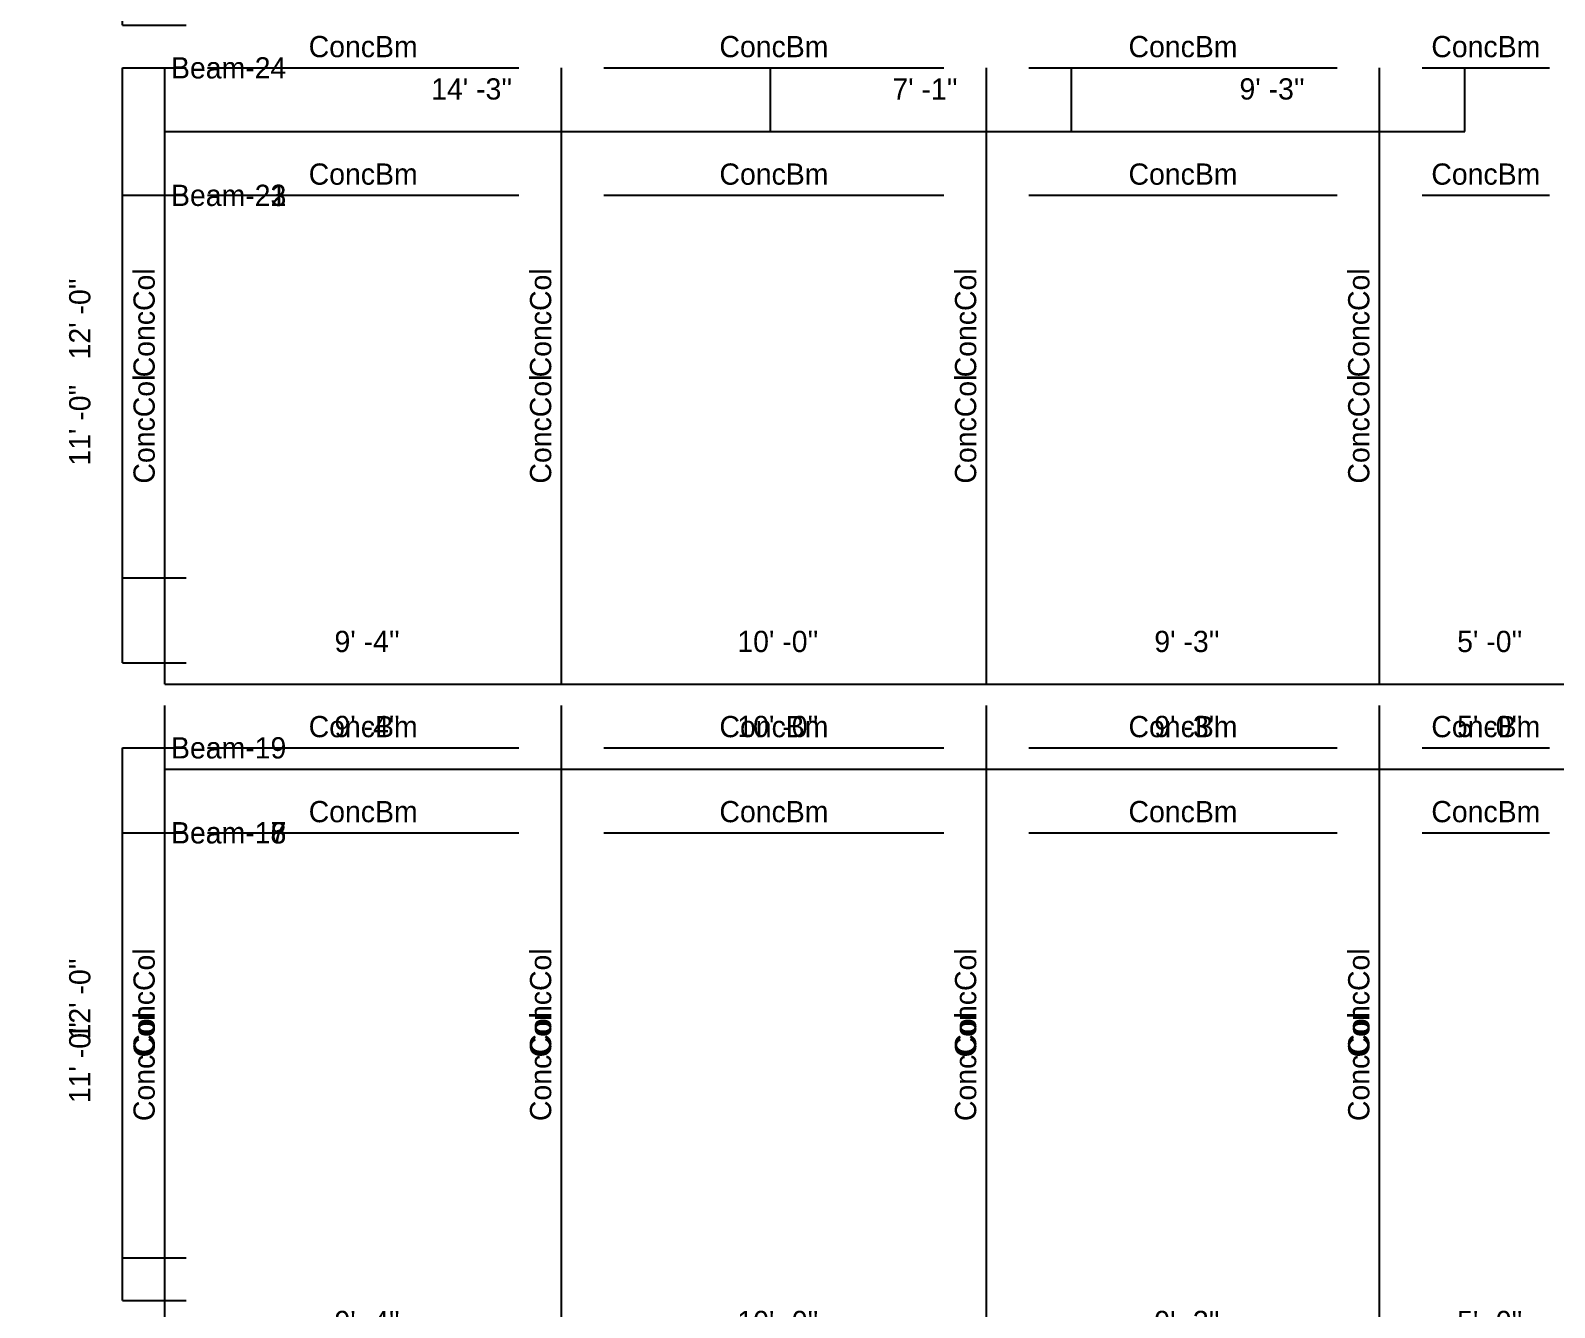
# Model space of a CAD drawing. Extents: x -38 to 2998, y -195 to 11529.
# Drawn here: x -38 to 392.4, y 226 to 586.5 of the extents above; entities that cross this region are included whole.
import ezdxf
from ezdxf.enums import TextEntityAlignment as Align

# ---------------------------------------------------------------- set-up
doc = ezdxf.new("R2010")
doc.units = 0
doc.header["$MEASUREMENT"] = 0
doc.layers.get('0').update_dxf_attribs({"linetype": 'CONTINUOUS'})
for name, color, linetype in [('CENTERLINES', 7, 'CONTINUOUS'), ('DIMENSIONS', 4, 'CONTINUOUS'), ('TEXT', 5, 'CONTINUOUS')]:
    doc.layers.add(name, color=color, linetype=linetype)
doc.dimstyles.get("Standard").update_dxf_attribs({"dimtxt": 0.18, "dimasz": 0.18, "dimexe": 0.18, "dimexo": 0.0625, "dimgap": 0.09, "dimtad": 0, "dimtih": 1, "dimtoh": 1, "dimdec": 4, "dimzin": 0, "dimtxsty": 'STANDARD', "dimcen": 0.09, "dimazin": 3, "dimtfac": 1, "dimtdec": 4, "dimtofl": 0, "dimtmove": 0, "dimatfit": 3, "dimtolj": 1, "dimtzin": 0})

# ---------------------------------------------------------------- blocks, each defined once
blk = doc.blocks.new('*D3380')
at = {"color": 1, "linetype": 'BYBLOCK'}
for points in [[(4.77, 214.77), (3.71, 213.71), (-3.71, 206.29), (-4.77, 205.23)], [(116.73, 214.77), (115.67, 213.71), (108.25, 206.29), (107.19, 205.23)]]:
    blk.add_solid(points, dxfattribs=at)
at = {"layer": 'DIMENSIONS', "color": 9, "linetype": 'BYBLOCK'}
for p, q in [((0, 210), (0, 228)), ((111.96, 210), (111.96, 228))]:
    blk.add_line(p, q, dxfattribs=at)
at = {"layer": 'DIMENSIONS', "color": 0, "linetype": 'BYBLOCK'}
blk.add_line((0, 210), (111.96, 210), dxfattribs=at)
at = {"layer": 'DIMENSIONS', "color": 0, "linetype": 'BYBLOCK', "insert": (55.98, 222), "char_height": 6, "attachment_point": 5}
blk.add_mtext("\\A1; 9' -4''", dxfattribs=at)
blk = doc.blocks.new('*D3381')
at = {"color": 1, "linetype": 'BYBLOCK'}
for points in [[(116.73, 214.77), (115.67, 213.71), (108.25, 206.29), (107.19, 205.23)], [(236.73, 214.77), (235.67, 213.71), (228.25, 206.29), (227.19, 205.23)]]:
    blk.add_solid(points, dxfattribs=at)
at = {"layer": 'DIMENSIONS', "color": 9, "linetype": 'BYBLOCK'}
for p, q in [((111.96, 210), (111.96, 228)), ((231.96, 210), (231.96, 228))]:
    blk.add_line(p, q, dxfattribs=at)
at = {"layer": 'DIMENSIONS', "color": 0, "linetype": 'BYBLOCK'}
blk.add_line((111.96, 210), (231.96, 210), dxfattribs=at)
at = {"layer": 'DIMENSIONS', "color": 0, "linetype": 'BYBLOCK', "insert": (171.96, 222), "char_height": 6, "attachment_point": 5}
blk.add_mtext("\\A1; 10' -0''", dxfattribs=at)
blk = doc.blocks.new('*D3382')
at = {"color": 1, "linetype": 'BYBLOCK'}
for points in [[(236.73, 214.77), (235.67, 213.71), (228.25, 206.29), (227.19, 205.23)], [(347.73, 214.77), (346.67, 213.71), (339.25, 206.29), (338.19, 205.23)]]:
    blk.add_solid(points, dxfattribs=at)
at = {"layer": 'DIMENSIONS', "color": 9, "linetype": 'BYBLOCK'}
for p, q in [((231.96, 210), (231.96, 228)), ((342.96, 210), (342.96, 228))]:
    blk.add_line(p, q, dxfattribs=at)
at = {"layer": 'DIMENSIONS', "color": 0, "linetype": 'BYBLOCK'}
blk.add_line((231.96, 210), (342.96, 210), dxfattribs=at)
at = {"layer": 'DIMENSIONS', "color": 0, "linetype": 'BYBLOCK', "insert": (287.46, 222), "char_height": 6, "attachment_point": 5}
blk.add_mtext("\\A1; 9' -3''", dxfattribs=at)
blk = doc.blocks.new('*D3383')
at = {"color": 1, "linetype": 'BYBLOCK'}
for points in [[(347.73, 214.77), (346.67, 213.71), (339.25, 206.29), (338.19, 205.23)], [(407.73, 214.77), (406.67, 213.71), (399.25, 206.29), (398.19, 205.23)]]:
    blk.add_solid(points, dxfattribs=at)
at = {"layer": 'DIMENSIONS', "color": 9, "linetype": 'BYBLOCK'}
for p, q in [((342.96, 210), (342.96, 228)), ((402.96, 210), (402.96, 228))]:
    blk.add_line(p, q, dxfattribs=at)
at = {"layer": 'DIMENSIONS', "color": 0, "linetype": 'BYBLOCK'}
blk.add_line((342.96, 210), (402.96, 210), dxfattribs=at)
at = {"layer": 'DIMENSIONS', "color": 0, "linetype": 'BYBLOCK', "insert": (372.96, 222), "char_height": 6, "attachment_point": 5}
blk.add_mtext("\\A1; 5' -0''", dxfattribs=at)
blk = doc.blocks.new('*D3400')
at = {"color": 1, "linetype": 'BYBLOCK'}
for points in [[(-8.29, 380.29), (-7.23, 379.23), (-16.77, 388.77), (-15.71, 387.71)], [(-8.29, 236.29), (-7.23, 235.23), (-16.77, 244.77), (-15.71, 243.71)]]:
    blk.add_solid(points, dxfattribs=at)
at = {"layer": 'DIMENSIONS', "color": 9, "linetype": 'BYBLOCK'}
for p, q in [((-12, 384), (6, 384)), ((-12, 240), (6, 240))]:
    blk.add_line(p, q, dxfattribs=at)
at = {"layer": 'DIMENSIONS', "color": 0, "linetype": 'BYBLOCK'}
blk.add_line((-12, 240), (-12, 384), dxfattribs=at)
at = {"layer": 'DIMENSIONS', "color": 0, "linetype": 'BYBLOCK', "insert": (-24, 312), "char_height": 6, "attachment_point": 5, "rotation": 90}
blk.add_mtext("\\A1; 12' -0''", dxfattribs=at)
blk = doc.blocks.new('*D3401')
at = {"color": 1, "linetype": 'BYBLOCK'}
for points in [[(4.77, 406.77), (3.71, 405.71), (-3.71, 398.29), (-4.77, 397.23)], [(116.73, 406.77), (115.67, 405.71), (108.25, 398.29), (107.19, 397.23)]]:
    blk.add_solid(points, dxfattribs=at)
at = {"layer": 'DIMENSIONS', "color": 9, "linetype": 'BYBLOCK'}
for p, q in [((0, 402), (0, 420)), ((111.96, 402), (111.96, 420))]:
    blk.add_line(p, q, dxfattribs=at)
at = {"layer": 'DIMENSIONS', "color": 0, "linetype": 'BYBLOCK'}
blk.add_line((0, 402), (111.96, 402), dxfattribs=at)
at = {"layer": 'DIMENSIONS', "color": 0, "linetype": 'BYBLOCK', "insert": (55.98, 414), "char_height": 6, "attachment_point": 5}
blk.add_mtext("\\A1; 9' -4''", dxfattribs=at)
blk = doc.blocks.new('*D3402')
at = {"color": 1, "linetype": 'BYBLOCK'}
for points in [[(116.73, 406.77), (115.67, 405.71), (108.25, 398.29), (107.19, 397.23)], [(236.73, 406.77), (235.67, 405.71), (228.25, 398.29), (227.19, 397.23)]]:
    blk.add_solid(points, dxfattribs=at)
at = {"layer": 'DIMENSIONS', "color": 9, "linetype": 'BYBLOCK'}
for p, q in [((111.96, 402), (111.96, 420)), ((231.96, 402), (231.96, 420))]:
    blk.add_line(p, q, dxfattribs=at)
at = {"layer": 'DIMENSIONS', "color": 0, "linetype": 'BYBLOCK'}
blk.add_line((111.96, 402), (231.96, 402), dxfattribs=at)
at = {"layer": 'DIMENSIONS', "color": 0, "linetype": 'BYBLOCK', "insert": (171.96, 414), "char_height": 6, "attachment_point": 5}
blk.add_mtext("\\A1; 10' -0''", dxfattribs=at)
blk = doc.blocks.new('*D3403')
at = {"color": 1, "linetype": 'BYBLOCK'}
for points in [[(236.73, 406.77), (235.67, 405.71), (228.25, 398.29), (227.19, 397.23)], [(347.73, 406.77), (346.67, 405.71), (339.25, 398.29), (338.19, 397.23)]]:
    blk.add_solid(points, dxfattribs=at)
at = {"layer": 'DIMENSIONS', "color": 9, "linetype": 'BYBLOCK'}
for p, q in [((231.96, 402), (231.96, 420)), ((342.96, 402), (342.96, 420))]:
    blk.add_line(p, q, dxfattribs=at)
at = {"layer": 'DIMENSIONS', "color": 0, "linetype": 'BYBLOCK'}
blk.add_line((231.96, 402), (342.96, 402), dxfattribs=at)
at = {"layer": 'DIMENSIONS', "color": 0, "linetype": 'BYBLOCK', "insert": (287.46, 414), "char_height": 6, "attachment_point": 5}
blk.add_mtext("\\A1; 9' -3''", dxfattribs=at)
blk = doc.blocks.new('*D3404')
at = {"color": 1, "linetype": 'BYBLOCK'}
for points in [[(347.73, 406.77), (346.67, 405.71), (339.25, 398.29), (338.19, 397.23)], [(407.73, 406.77), (406.67, 405.71), (399.25, 398.29), (398.19, 397.23)]]:
    blk.add_solid(points, dxfattribs=at)
at = {"layer": 'DIMENSIONS', "color": 9, "linetype": 'BYBLOCK'}
for p, q in [((342.96, 402), (342.96, 420)), ((402.96, 402), (402.96, 420))]:
    blk.add_line(p, q, dxfattribs=at)
at = {"layer": 'DIMENSIONS', "color": 0, "linetype": 'BYBLOCK'}
blk.add_line((342.96, 402), (402.96, 402), dxfattribs=at)
at = {"layer": 'DIMENSIONS', "color": 0, "linetype": 'BYBLOCK', "insert": (372.96, 414), "char_height": 6, "attachment_point": 5}
blk.add_mtext("\\A1; 5' -0''", dxfattribs=at)
blk = doc.blocks.new('*D3421')
at = {"color": 1, "linetype": 'BYBLOCK'}
for points in [[(-8.29, 572.29), (-7.23, 571.23), (-16.77, 580.77), (-15.71, 579.71)], [(-8.29, 428.29), (-7.23, 427.23), (-16.77, 436.77), (-15.71, 435.71)]]:
    blk.add_solid(points, dxfattribs=at)
at = {"layer": 'DIMENSIONS', "color": 9, "linetype": 'BYBLOCK'}
for p, q in [((-12, 576), (6, 576)), ((-12, 432), (6, 432))]:
    blk.add_line(p, q, dxfattribs=at)
at = {"layer": 'DIMENSIONS', "color": 0, "linetype": 'BYBLOCK'}
blk.add_line((-12, 432), (-12, 576), dxfattribs=at)
at = {"layer": 'DIMENSIONS', "color": 0, "linetype": 'BYBLOCK', "insert": (-24, 504), "char_height": 6, "attachment_point": 5, "rotation": 90}
blk.add_mtext("\\A1; 12' -0''", dxfattribs=at)
blk = doc.blocks.new('*D3422')
at = {"color": 1, "linetype": 'BYBLOCK'}
for points in [[(4.77, 598.77), (3.71, 597.71), (-3.71, 590.29), (-4.77, 589.23)], [(175.77, 598.77), (174.71, 597.71), (167.29, 590.29), (166.23, 589.23)]]:
    blk.add_solid(points, dxfattribs=at)
at = {"layer": 'DIMENSIONS', "color": 9, "linetype": 'BYBLOCK'}
for p, q in [((0, 594), (0, 612)), ((171, 594), (171, 612))]:
    blk.add_line(p, q, dxfattribs=at)
at = {"layer": 'DIMENSIONS', "color": 0, "linetype": 'BYBLOCK'}
blk.add_line((0, 594), (171, 594), dxfattribs=at)
at = {"layer": 'DIMENSIONS', "color": 0, "linetype": 'BYBLOCK', "insert": (85.5, 606), "char_height": 6, "attachment_point": 5}
blk.add_mtext("\\A1; 14' -3''", dxfattribs=at)
blk = doc.blocks.new('*D3423')
at = {"color": 1, "linetype": 'BYBLOCK'}
for points in [[(175.77, 598.77), (174.71, 597.71), (167.29, 590.29), (166.23, 589.23)], [(260.77, 598.77), (259.71, 597.71), (252.28, 590.29), (251.22, 589.23)]]:
    blk.add_solid(points, dxfattribs=at)
at = {"layer": 'DIMENSIONS', "color": 9, "linetype": 'BYBLOCK'}
for p, q in [((171, 594), (171, 612)), ((256, 594), (256, 612))]:
    blk.add_line(p, q, dxfattribs=at)
at = {"layer": 'DIMENSIONS', "color": 0, "linetype": 'BYBLOCK'}
blk.add_line((171, 594), (256, 594), dxfattribs=at)
at = {"layer": 'DIMENSIONS', "color": 0, "linetype": 'BYBLOCK', "insert": (213.5, 606), "char_height": 6, "attachment_point": 5}
blk.add_mtext("\\A1; 7' -1''", dxfattribs=at)
blk = doc.blocks.new('*D3424')
at = {"color": 1, "linetype": 'BYBLOCK'}
for points in [[(260.77, 598.77), (259.71, 597.71), (252.28, 590.29), (251.22, 589.23)], [(371.77, 598.77), (370.71, 597.71), (363.28, 590.29), (362.22, 589.23)]]:
    blk.add_solid(points, dxfattribs=at)
at = {"layer": 'DIMENSIONS', "color": 9, "linetype": 'BYBLOCK'}
for p, q in [((256, 594), (256, 612)), ((367, 594), (367, 612))]:
    blk.add_line(p, q, dxfattribs=at)
at = {"layer": 'DIMENSIONS', "color": 0, "linetype": 'BYBLOCK'}
blk.add_line((256, 594), (367, 594), dxfattribs=at)
at = {"layer": 'DIMENSIONS', "color": 0, "linetype": 'BYBLOCK', "insert": (311.5, 606), "char_height": 6, "attachment_point": 5}
blk.add_mtext("\\A1; 9' -3''", dxfattribs=at)
blk = doc.blocks.new('*D3870')
at = {"color": 1, "linetype": 'BYBLOCK'}
for points in [[(-8.29, 356.29), (-7.23, 355.23), (-16.77, 364.77), (-15.71, 363.71)], [(-8.29, 224.29), (-7.23, 223.23), (-16.77, 232.77), (-15.71, 231.71)]]:
    blk.add_solid(points, dxfattribs=at)
at = {"layer": 'DIMENSIONS', "color": 9, "linetype": 'BYBLOCK'}
for p, q in [((-12, 360), (6, 360)), ((-12, 228), (6, 228))]:
    blk.add_line(p, q, dxfattribs=at)
at = {"layer": 'DIMENSIONS', "color": 0, "linetype": 'BYBLOCK'}
blk.add_line((-12, 228), (-12, 360), dxfattribs=at)
at = {"layer": 'DIMENSIONS', "color": 0, "linetype": 'BYBLOCK', "insert": (-24, 294), "char_height": 6, "attachment_point": 5, "rotation": 90}
blk.add_mtext("\\A1; 11' -0''", dxfattribs=at)
blk = doc.blocks.new('*D3871')
at = {"color": 1, "linetype": 'BYBLOCK'}
for points in [[(4.77, 382.77), (3.71, 381.71), (-3.71, 374.29), (-4.77, 373.23)], [(116.73, 382.77), (115.67, 381.71), (108.25, 374.29), (107.19, 373.23)]]:
    blk.add_solid(points, dxfattribs=at)
at = {"layer": 'DIMENSIONS', "color": 9, "linetype": 'BYBLOCK'}
for p, q in [((0, 378), (0, 396)), ((111.96, 378), (111.96, 396))]:
    blk.add_line(p, q, dxfattribs=at)
at = {"layer": 'DIMENSIONS', "color": 0, "linetype": 'BYBLOCK'}
blk.add_line((0, 378), (111.96, 378), dxfattribs=at)
at = {"layer": 'DIMENSIONS', "color": 0, "linetype": 'BYBLOCK', "insert": (55.98, 390), "char_height": 6, "attachment_point": 5}
blk.add_mtext("\\A1; 9' -4''", dxfattribs=at)
blk = doc.blocks.new('*D3872')
at = {"color": 1, "linetype": 'BYBLOCK'}
for points in [[(116.73, 382.77), (115.67, 381.71), (108.25, 374.29), (107.19, 373.23)], [(236.73, 382.77), (235.67, 381.71), (228.25, 374.29), (227.19, 373.23)]]:
    blk.add_solid(points, dxfattribs=at)
at = {"layer": 'DIMENSIONS', "color": 9, "linetype": 'BYBLOCK'}
for p, q in [((111.96, 378), (111.96, 396)), ((231.96, 378), (231.96, 396))]:
    blk.add_line(p, q, dxfattribs=at)
at = {"layer": 'DIMENSIONS', "color": 0, "linetype": 'BYBLOCK'}
blk.add_line((111.96, 378), (231.96, 378), dxfattribs=at)
at = {"layer": 'DIMENSIONS', "color": 0, "linetype": 'BYBLOCK', "insert": (171.96, 390), "char_height": 6, "attachment_point": 5}
blk.add_mtext("\\A1; 10' -0''", dxfattribs=at)
blk = doc.blocks.new('*D3873')
at = {"color": 1, "linetype": 'BYBLOCK'}
for points in [[(236.73, 382.77), (235.67, 381.71), (228.25, 374.29), (227.19, 373.23)], [(347.73, 382.77), (346.67, 381.71), (339.25, 374.29), (338.19, 373.23)]]:
    blk.add_solid(points, dxfattribs=at)
at = {"layer": 'DIMENSIONS', "color": 9, "linetype": 'BYBLOCK'}
for p, q in [((231.96, 378), (231.96, 396)), ((342.96, 378), (342.96, 396))]:
    blk.add_line(p, q, dxfattribs=at)
at = {"layer": 'DIMENSIONS', "color": 0, "linetype": 'BYBLOCK'}
blk.add_line((231.96, 378), (342.96, 378), dxfattribs=at)
at = {"layer": 'DIMENSIONS', "color": 0, "linetype": 'BYBLOCK', "insert": (287.46, 390), "char_height": 6, "attachment_point": 5}
blk.add_mtext("\\A1; 9' -3''", dxfattribs=at)
blk = doc.blocks.new('*D3874')
at = {"color": 1, "linetype": 'BYBLOCK'}
for points in [[(347.73, 382.77), (346.67, 381.71), (339.25, 374.29), (338.19, 373.23)], [(407.73, 382.77), (406.67, 381.71), (399.25, 374.29), (398.19, 373.23)]]:
    blk.add_solid(points, dxfattribs=at)
at = {"layer": 'DIMENSIONS', "color": 9, "linetype": 'BYBLOCK'}
for p, q in [((342.96, 378), (342.96, 396)), ((402.96, 378), (402.96, 396))]:
    blk.add_line(p, q, dxfattribs=at)
at = {"layer": 'DIMENSIONS', "color": 0, "linetype": 'BYBLOCK'}
blk.add_line((342.96, 378), (402.96, 378), dxfattribs=at)
at = {"layer": 'DIMENSIONS', "color": 0, "linetype": 'BYBLOCK', "insert": (372.96, 390), "char_height": 6, "attachment_point": 5}
blk.add_mtext("\\A1; 5' -0''", dxfattribs=at)
blk = doc.blocks.new('*D3891')
at = {"color": 1, "linetype": 'BYBLOCK'}
for points in [[(-8.29, 536.29), (-7.23, 535.23), (-16.77, 544.77), (-15.71, 543.71)], [(-8.29, 404.29), (-7.23, 403.23), (-16.77, 412.77), (-15.71, 411.71)]]:
    blk.add_solid(points, dxfattribs=at)
at = {"layer": 'DIMENSIONS', "color": 9, "linetype": 'BYBLOCK'}
for p, q in [((-12, 540), (6, 540)), ((-12, 408), (6, 408))]:
    blk.add_line(p, q, dxfattribs=at)
at = {"layer": 'DIMENSIONS', "color": 0, "linetype": 'BYBLOCK'}
blk.add_line((-12, 408), (-12, 540), dxfattribs=at)
at = {"layer": 'DIMENSIONS', "color": 0, "linetype": 'BYBLOCK', "insert": (-24, 474), "char_height": 6, "attachment_point": 5, "rotation": 90}
blk.add_mtext("\\A1; 11' -0''", dxfattribs=at)
blk = doc.blocks.new('*D3892')
at = {"color": 1, "linetype": 'BYBLOCK'}
for points in [[(4.77, 562.77), (3.71, 561.71), (-3.71, 554.29), (-4.77, 553.23)], [(175.77, 562.77), (174.71, 561.71), (167.29, 554.29), (166.23, 553.23)]]:
    blk.add_solid(points, dxfattribs=at)
at = {"layer": 'DIMENSIONS', "color": 9, "linetype": 'BYBLOCK'}
for p, q in [((0, 558), (0, 576)), ((171, 558), (171, 576))]:
    blk.add_line(p, q, dxfattribs=at)
at = {"layer": 'DIMENSIONS', "color": 0, "linetype": 'BYBLOCK'}
blk.add_line((0, 558), (171, 558), dxfattribs=at)
at = {"layer": 'DIMENSIONS', "color": 0, "linetype": 'BYBLOCK', "insert": (85.5, 570), "char_height": 6, "attachment_point": 5}
blk.add_mtext("\\A1; 14' -3''", dxfattribs=at)
blk = doc.blocks.new('*D3893')
at = {"color": 1, "linetype": 'BYBLOCK'}
for points in [[(175.77, 562.77), (174.71, 561.71), (167.29, 554.29), (166.23, 553.23)], [(260.77, 562.77), (259.71, 561.71), (252.28, 554.29), (251.22, 553.23)]]:
    blk.add_solid(points, dxfattribs=at)
at = {"layer": 'DIMENSIONS', "color": 9, "linetype": 'BYBLOCK'}
for p, q in [((171, 558), (171, 576)), ((256, 558), (256, 576))]:
    blk.add_line(p, q, dxfattribs=at)
at = {"layer": 'DIMENSIONS', "color": 0, "linetype": 'BYBLOCK'}
blk.add_line((171, 558), (256, 558), dxfattribs=at)
at = {"layer": 'DIMENSIONS', "color": 0, "linetype": 'BYBLOCK', "insert": (213.5, 570), "char_height": 6, "attachment_point": 5}
blk.add_mtext("\\A1; 7' -1''", dxfattribs=at)
blk = doc.blocks.new('*D3894')
at = {"color": 1, "linetype": 'BYBLOCK'}
for points in [[(260.77, 562.77), (259.71, 561.71), (252.28, 554.29), (251.22, 553.23)], [(371.77, 562.77), (370.71, 561.71), (363.28, 554.29), (362.22, 553.23)]]:
    blk.add_solid(points, dxfattribs=at)
at = {"layer": 'DIMENSIONS', "color": 9, "linetype": 'BYBLOCK'}
for p, q in [((256, 558), (256, 576)), ((367, 558), (367, 576))]:
    blk.add_line(p, q, dxfattribs=at)
at = {"layer": 'DIMENSIONS', "color": 0, "linetype": 'BYBLOCK'}
blk.add_line((256, 558), (367, 558), dxfattribs=at)
at = {"layer": 'DIMENSIONS', "color": 0, "linetype": 'BYBLOCK', "insert": (311.5, 570), "char_height": 6, "attachment_point": 5}
blk.add_mtext("\\A1; 9' -3''", dxfattribs=at)
blk = doc.blocks.new('*D3895')
at = {"color": 1, "linetype": 'BYBLOCK'}
for points in [[(-8.29, 716.29), (-7.23, 715.23), (-16.77, 724.77), (-15.71, 723.71)], [(-8.29, 584.29), (-7.23, 583.23), (-16.77, 592.77), (-15.71, 591.71)]]:
    blk.add_solid(points, dxfattribs=at)
at = {"layer": 'DIMENSIONS', "color": 9, "linetype": 'BYBLOCK'}
for p, q in [((-12, 720), (6, 720)), ((-12, 588), (6, 588))]:
    blk.add_line(p, q, dxfattribs=at)
at = {"layer": 'DIMENSIONS', "color": 0, "linetype": 'BYBLOCK'}
blk.add_line((-12, 588), (-12, 720), dxfattribs=at)
at = {"layer": 'DIMENSIONS', "color": 0, "linetype": 'BYBLOCK', "insert": (-24, 654), "char_height": 6, "attachment_point": 5, "rotation": 90}
blk.add_mtext("\\A1; 11' -0''", dxfattribs=at)
blk = doc.blocks.new('*D4340')
at = {"color": 1, "linetype": 'BYBLOCK'}
for points in [[(-8.29, 356.29), (-7.23, 355.23), (-16.77, 364.77), (-15.71, 363.71)], [(-8.29, 224.29), (-7.23, 223.23), (-16.77, 232.77), (-15.71, 231.71)]]:
    blk.add_solid(points, dxfattribs=at)
at = {"layer": 'DIMENSIONS', "color": 9, "linetype": 'BYBLOCK'}
for p, q in [((-12, 360), (6, 360)), ((-12, 228), (6, 228))]:
    blk.add_line(p, q, dxfattribs=at)
at = {"layer": 'DIMENSIONS', "color": 0, "linetype": 'BYBLOCK'}
blk.add_line((-12, 228), (-12, 360), dxfattribs=at)
at = {"layer": 'DIMENSIONS', "color": 0, "linetype": 'BYBLOCK', "insert": (-24, 294), "char_height": 6, "attachment_point": 5, "rotation": 90}
blk.add_mtext("\\A1; 11' -0''", dxfattribs=at)
blk = doc.blocks.new('*D4341')
at = {"color": 1, "linetype": 'BYBLOCK'}
for points in [[(4.77, 382.77), (3.71, 381.71), (-3.71, 374.29), (-4.77, 373.23)], [(116.73, 382.77), (115.67, 381.71), (108.25, 374.29), (107.19, 373.23)]]:
    blk.add_solid(points, dxfattribs=at)
at = {"layer": 'DIMENSIONS', "color": 9, "linetype": 'BYBLOCK'}
for p, q in [((0, 378), (0, 396)), ((111.96, 378), (111.96, 396))]:
    blk.add_line(p, q, dxfattribs=at)
at = {"layer": 'DIMENSIONS', "color": 0, "linetype": 'BYBLOCK'}
blk.add_line((0, 378), (111.96, 378), dxfattribs=at)
at = {"layer": 'DIMENSIONS', "color": 0, "linetype": 'BYBLOCK', "insert": (55.98, 390), "char_height": 6, "attachment_point": 5}
blk.add_mtext("\\A1; 9' -4''", dxfattribs=at)
blk = doc.blocks.new('*D4342')
at = {"color": 1, "linetype": 'BYBLOCK'}
for points in [[(116.73, 382.77), (115.67, 381.71), (108.25, 374.29), (107.19, 373.23)], [(236.73, 382.77), (235.67, 381.71), (228.25, 374.29), (227.19, 373.23)]]:
    blk.add_solid(points, dxfattribs=at)
at = {"layer": 'DIMENSIONS', "color": 9, "linetype": 'BYBLOCK'}
for p, q in [((111.96, 378), (111.96, 396)), ((231.96, 378), (231.96, 396))]:
    blk.add_line(p, q, dxfattribs=at)
at = {"layer": 'DIMENSIONS', "color": 0, "linetype": 'BYBLOCK'}
blk.add_line((111.96, 378), (231.96, 378), dxfattribs=at)
at = {"layer": 'DIMENSIONS', "color": 0, "linetype": 'BYBLOCK', "insert": (171.96, 390), "char_height": 6, "attachment_point": 5}
blk.add_mtext("\\A1; 10' -0''", dxfattribs=at)
blk = doc.blocks.new('*D4343')
at = {"color": 1, "linetype": 'BYBLOCK'}
for points in [[(236.73, 382.77), (235.67, 381.71), (228.25, 374.29), (227.19, 373.23)], [(347.73, 382.77), (346.67, 381.71), (339.25, 374.29), (338.19, 373.23)]]:
    blk.add_solid(points, dxfattribs=at)
at = {"layer": 'DIMENSIONS', "color": 9, "linetype": 'BYBLOCK'}
for p, q in [((231.96, 378), (231.96, 396)), ((342.96, 378), (342.96, 396))]:
    blk.add_line(p, q, dxfattribs=at)
at = {"layer": 'DIMENSIONS', "color": 0, "linetype": 'BYBLOCK'}
blk.add_line((231.96, 378), (342.96, 378), dxfattribs=at)
at = {"layer": 'DIMENSIONS', "color": 0, "linetype": 'BYBLOCK', "insert": (287.46, 390), "char_height": 6, "attachment_point": 5}
blk.add_mtext("\\A1; 9' -3''", dxfattribs=at)
blk = doc.blocks.new('*D4344')
at = {"color": 1, "linetype": 'BYBLOCK'}
for points in [[(347.73, 382.77), (346.67, 381.71), (339.25, 374.29), (338.19, 373.23)], [(407.73, 382.77), (406.67, 381.71), (399.25, 374.29), (398.19, 373.23)]]:
    blk.add_solid(points, dxfattribs=at)
at = {"layer": 'DIMENSIONS', "color": 9, "linetype": 'BYBLOCK'}
for p, q in [((342.96, 378), (342.96, 396)), ((402.96, 378), (402.96, 396))]:
    blk.add_line(p, q, dxfattribs=at)
at = {"layer": 'DIMENSIONS', "color": 0, "linetype": 'BYBLOCK'}
blk.add_line((342.96, 378), (402.96, 378), dxfattribs=at)
at = {"layer": 'DIMENSIONS', "color": 0, "linetype": 'BYBLOCK', "insert": (372.96, 390), "char_height": 6, "attachment_point": 5}
blk.add_mtext("\\A1; 5' -0''", dxfattribs=at)
blk = doc.blocks.new('*D4361')
at = {"color": 1, "linetype": 'BYBLOCK'}
for points in [[(-8.29, 536.29), (-7.23, 535.23), (-16.77, 544.77), (-15.71, 543.71)], [(-8.29, 404.29), (-7.23, 403.23), (-16.77, 412.77), (-15.71, 411.71)]]:
    blk.add_solid(points, dxfattribs=at)
at = {"layer": 'DIMENSIONS', "color": 9, "linetype": 'BYBLOCK'}
for p, q in [((-12, 540), (6, 540)), ((-12, 408), (6, 408))]:
    blk.add_line(p, q, dxfattribs=at)
at = {"layer": 'DIMENSIONS', "color": 0, "linetype": 'BYBLOCK'}
blk.add_line((-12, 408), (-12, 540), dxfattribs=at)
at = {"layer": 'DIMENSIONS', "color": 0, "linetype": 'BYBLOCK', "insert": (-24, 474), "char_height": 6, "attachment_point": 5, "rotation": 90}
blk.add_mtext("\\A1; 11' -0''", dxfattribs=at)
blk = doc.blocks.new('*D4362')
at = {"color": 1, "linetype": 'BYBLOCK'}
for points in [[(4.77, 562.77), (3.71, 561.71), (-3.71, 554.29), (-4.77, 553.23)], [(175.77, 562.77), (174.71, 561.71), (167.29, 554.29), (166.23, 553.23)]]:
    blk.add_solid(points, dxfattribs=at)
at = {"layer": 'DIMENSIONS', "color": 9, "linetype": 'BYBLOCK'}
for p, q in [((0, 558), (0, 576)), ((171, 558), (171, 576))]:
    blk.add_line(p, q, dxfattribs=at)
at = {"layer": 'DIMENSIONS', "color": 0, "linetype": 'BYBLOCK'}
blk.add_line((0, 558), (171, 558), dxfattribs=at)
at = {"layer": 'DIMENSIONS', "color": 0, "linetype": 'BYBLOCK', "insert": (85.5, 570), "char_height": 6, "attachment_point": 5}
blk.add_mtext("\\A1; 14' -3''", dxfattribs=at)
blk = doc.blocks.new('*D4363')
at = {"color": 1, "linetype": 'BYBLOCK'}
for points in [[(175.77, 562.77), (174.71, 561.71), (167.29, 554.29), (166.23, 553.23)], [(260.77, 562.77), (259.71, 561.71), (252.28, 554.29), (251.22, 553.23)]]:
    blk.add_solid(points, dxfattribs=at)
at = {"layer": 'DIMENSIONS', "color": 9, "linetype": 'BYBLOCK'}
for p, q in [((171, 558), (171, 576)), ((256, 558), (256, 576))]:
    blk.add_line(p, q, dxfattribs=at)
at = {"layer": 'DIMENSIONS', "color": 0, "linetype": 'BYBLOCK'}
blk.add_line((171, 558), (256, 558), dxfattribs=at)
at = {"layer": 'DIMENSIONS', "color": 0, "linetype": 'BYBLOCK', "insert": (213.5, 570), "char_height": 6, "attachment_point": 5}
blk.add_mtext("\\A1; 7' -1''", dxfattribs=at)
blk = doc.blocks.new('*D4364')
at = {"color": 1, "linetype": 'BYBLOCK'}
for points in [[(260.77, 562.77), (259.71, 561.71), (252.28, 554.29), (251.22, 553.23)], [(371.77, 562.77), (370.71, 561.71), (363.28, 554.29), (362.22, 553.23)]]:
    blk.add_solid(points, dxfattribs=at)
at = {"layer": 'DIMENSIONS', "color": 9, "linetype": 'BYBLOCK'}
for p, q in [((256, 558), (256, 576)), ((367, 558), (367, 576))]:
    blk.add_line(p, q, dxfattribs=at)
at = {"layer": 'DIMENSIONS', "color": 0, "linetype": 'BYBLOCK'}
blk.add_line((256, 558), (367, 558), dxfattribs=at)
at = {"layer": 'DIMENSIONS', "color": 0, "linetype": 'BYBLOCK', "insert": (311.5, 570), "char_height": 6, "attachment_point": 5}
blk.add_mtext("\\A1; 9' -3''", dxfattribs=at)
blk = doc.blocks.new('*D4365')
at = {"color": 1, "linetype": 'BYBLOCK'}
for points in [[(-8.29, 716.29), (-7.23, 715.23), (-16.77, 724.77), (-15.71, 723.71)], [(-8.29, 584.29), (-7.23, 583.23), (-16.77, 592.77), (-15.71, 591.71)]]:
    blk.add_solid(points, dxfattribs=at)
at = {"layer": 'DIMENSIONS', "color": 9, "linetype": 'BYBLOCK'}
for p, q in [((-12, 720), (6, 720)), ((-12, 588), (6, 588))]:
    blk.add_line(p, q, dxfattribs=at)
at = {"layer": 'DIMENSIONS', "color": 0, "linetype": 'BYBLOCK'}
blk.add_line((-12, 588), (-12, 720), dxfattribs=at)
at = {"layer": 'DIMENSIONS', "color": 0, "linetype": 'BYBLOCK', "insert": (-24, 654), "char_height": 6, "attachment_point": 5, "rotation": 90}
blk.add_mtext("\\A1; 11' -0''", dxfattribs=at)
blk = doc.blocks.new('*D4810')
at = {"color": 1, "linetype": 'BYBLOCK'}
for points in [[(-8.29, 356.29), (-7.23, 355.23), (-16.77, 364.77), (-15.71, 363.71)], [(-8.29, 224.29), (-7.23, 223.23), (-16.77, 232.77), (-15.71, 231.71)]]:
    blk.add_solid(points, dxfattribs=at)
at = {"layer": 'DIMENSIONS', "color": 9, "linetype": 'BYBLOCK'}
for p, q in [((-12, 360), (6, 360)), ((-12, 228), (6, 228))]:
    blk.add_line(p, q, dxfattribs=at)
at = {"layer": 'DIMENSIONS', "color": 0, "linetype": 'BYBLOCK'}
blk.add_line((-12, 228), (-12, 360), dxfattribs=at)
at = {"layer": 'DIMENSIONS', "color": 0, "linetype": 'BYBLOCK', "insert": (-24, 294), "char_height": 6, "attachment_point": 5, "rotation": 90}
blk.add_mtext("\\A1; 11' -0''", dxfattribs=at)
blk = doc.blocks.new('*D4811')
at = {"color": 1, "linetype": 'BYBLOCK'}
for points in [[(4.77, 382.77), (3.71, 381.71), (-3.71, 374.29), (-4.77, 373.23)], [(116.73, 382.77), (115.67, 381.71), (108.25, 374.29), (107.19, 373.23)]]:
    blk.add_solid(points, dxfattribs=at)
at = {"layer": 'DIMENSIONS', "color": 9, "linetype": 'BYBLOCK'}
for p, q in [((0, 378), (0, 396)), ((111.96, 378), (111.96, 396))]:
    blk.add_line(p, q, dxfattribs=at)
at = {"layer": 'DIMENSIONS', "color": 0, "linetype": 'BYBLOCK'}
blk.add_line((0, 378), (111.96, 378), dxfattribs=at)
at = {"layer": 'DIMENSIONS', "color": 0, "linetype": 'BYBLOCK', "insert": (55.98, 390), "char_height": 6, "attachment_point": 5}
blk.add_mtext("\\A1; 9' -4''", dxfattribs=at)
blk = doc.blocks.new('*D4812')
at = {"color": 1, "linetype": 'BYBLOCK'}
for points in [[(116.73, 382.77), (115.67, 381.71), (108.25, 374.29), (107.19, 373.23)], [(236.73, 382.77), (235.67, 381.71), (228.25, 374.29), (227.19, 373.23)]]:
    blk.add_solid(points, dxfattribs=at)
at = {"layer": 'DIMENSIONS', "color": 9, "linetype": 'BYBLOCK'}
for p, q in [((111.96, 378), (111.96, 396)), ((231.96, 378), (231.96, 396))]:
    blk.add_line(p, q, dxfattribs=at)
at = {"layer": 'DIMENSIONS', "color": 0, "linetype": 'BYBLOCK'}
blk.add_line((111.96, 378), (231.96, 378), dxfattribs=at)
at = {"layer": 'DIMENSIONS', "color": 0, "linetype": 'BYBLOCK', "insert": (171.96, 390), "char_height": 6, "attachment_point": 5}
blk.add_mtext("\\A1; 10' -0''", dxfattribs=at)
blk = doc.blocks.new('*D4813')
at = {"color": 1, "linetype": 'BYBLOCK'}
for points in [[(236.73, 382.77), (235.67, 381.71), (228.25, 374.29), (227.19, 373.23)], [(347.73, 382.77), (346.67, 381.71), (339.25, 374.29), (338.19, 373.23)]]:
    blk.add_solid(points, dxfattribs=at)
at = {"layer": 'DIMENSIONS', "color": 9, "linetype": 'BYBLOCK'}
for p, q in [((231.96, 378), (231.96, 396)), ((342.96, 378), (342.96, 396))]:
    blk.add_line(p, q, dxfattribs=at)
at = {"layer": 'DIMENSIONS', "color": 0, "linetype": 'BYBLOCK'}
blk.add_line((231.96, 378), (342.96, 378), dxfattribs=at)
at = {"layer": 'DIMENSIONS', "color": 0, "linetype": 'BYBLOCK', "insert": (287.46, 390), "char_height": 6, "attachment_point": 5}
blk.add_mtext("\\A1; 9' -3''", dxfattribs=at)
blk = doc.blocks.new('*D4814')
at = {"color": 1, "linetype": 'BYBLOCK'}
for points in [[(347.73, 382.77), (346.67, 381.71), (339.25, 374.29), (338.19, 373.23)], [(407.73, 382.77), (406.67, 381.71), (399.25, 374.29), (398.19, 373.23)]]:
    blk.add_solid(points, dxfattribs=at)
at = {"layer": 'DIMENSIONS', "color": 9, "linetype": 'BYBLOCK'}
for p, q in [((342.96, 378), (342.96, 396)), ((402.96, 378), (402.96, 396))]:
    blk.add_line(p, q, dxfattribs=at)
at = {"layer": 'DIMENSIONS', "color": 0, "linetype": 'BYBLOCK'}
blk.add_line((342.96, 378), (402.96, 378), dxfattribs=at)
at = {"layer": 'DIMENSIONS', "color": 0, "linetype": 'BYBLOCK', "insert": (372.96, 390), "char_height": 6, "attachment_point": 5}
blk.add_mtext("\\A1; 5' -0''", dxfattribs=at)
blk = doc.blocks.new('*D4831')
at = {"color": 1, "linetype": 'BYBLOCK'}
for points in [[(-8.29, 536.29), (-7.23, 535.23), (-16.77, 544.77), (-15.71, 543.71)], [(-8.29, 404.29), (-7.23, 403.23), (-16.77, 412.77), (-15.71, 411.71)]]:
    blk.add_solid(points, dxfattribs=at)
at = {"layer": 'DIMENSIONS', "color": 9, "linetype": 'BYBLOCK'}
for p, q in [((-12, 540), (6, 540)), ((-12, 408), (6, 408))]:
    blk.add_line(p, q, dxfattribs=at)
at = {"layer": 'DIMENSIONS', "color": 0, "linetype": 'BYBLOCK'}
blk.add_line((-12, 408), (-12, 540), dxfattribs=at)
at = {"layer": 'DIMENSIONS', "color": 0, "linetype": 'BYBLOCK', "insert": (-24, 474), "char_height": 6, "attachment_point": 5, "rotation": 90}
blk.add_mtext("\\A1; 11' -0''", dxfattribs=at)
blk = doc.blocks.new('*D4832')
at = {"color": 1, "linetype": 'BYBLOCK'}
for points in [[(4.77, 562.77), (3.71, 561.71), (-3.71, 554.29), (-4.77, 553.23)], [(175.77, 562.77), (174.71, 561.71), (167.29, 554.29), (166.23, 553.23)]]:
    blk.add_solid(points, dxfattribs=at)
at = {"layer": 'DIMENSIONS', "color": 9, "linetype": 'BYBLOCK'}
for p, q in [((0, 558), (0, 576)), ((171, 558), (171, 576))]:
    blk.add_line(p, q, dxfattribs=at)
at = {"layer": 'DIMENSIONS', "color": 0, "linetype": 'BYBLOCK'}
blk.add_line((0, 558), (171, 558), dxfattribs=at)
at = {"layer": 'DIMENSIONS', "color": 0, "linetype": 'BYBLOCK', "insert": (85.5, 570), "char_height": 6, "attachment_point": 5}
blk.add_mtext("\\A1; 14' -3''", dxfattribs=at)
blk = doc.blocks.new('*D4833')
at = {"color": 1, "linetype": 'BYBLOCK'}
for points in [[(175.77, 562.77), (174.71, 561.71), (167.29, 554.29), (166.23, 553.23)], [(260.77, 562.77), (259.71, 561.71), (252.28, 554.29), (251.22, 553.23)]]:
    blk.add_solid(points, dxfattribs=at)
at = {"layer": 'DIMENSIONS', "color": 9, "linetype": 'BYBLOCK'}
for p, q in [((171, 558), (171, 576)), ((256, 558), (256, 576))]:
    blk.add_line(p, q, dxfattribs=at)
at = {"layer": 'DIMENSIONS', "color": 0, "linetype": 'BYBLOCK'}
blk.add_line((171, 558), (256, 558), dxfattribs=at)
at = {"layer": 'DIMENSIONS', "color": 0, "linetype": 'BYBLOCK', "insert": (213.5, 570), "char_height": 6, "attachment_point": 5}
blk.add_mtext("\\A1; 7' -1''", dxfattribs=at)
blk = doc.blocks.new('*D4834')
at = {"color": 1, "linetype": 'BYBLOCK'}
for points in [[(260.77, 562.77), (259.71, 561.71), (252.28, 554.29), (251.22, 553.23)], [(371.77, 562.77), (370.71, 561.71), (363.28, 554.29), (362.22, 553.23)]]:
    blk.add_solid(points, dxfattribs=at)
at = {"layer": 'DIMENSIONS', "color": 9, "linetype": 'BYBLOCK'}
for p, q in [((256, 558), (256, 576)), ((367, 558), (367, 576))]:
    blk.add_line(p, q, dxfattribs=at)
at = {"layer": 'DIMENSIONS', "color": 0, "linetype": 'BYBLOCK'}
blk.add_line((256, 558), (367, 558), dxfattribs=at)
at = {"layer": 'DIMENSIONS', "color": 0, "linetype": 'BYBLOCK', "insert": (311.5, 570), "char_height": 6, "attachment_point": 5}
blk.add_mtext("\\A1; 9' -3''", dxfattribs=at)
blk = doc.blocks.new('*D4835')
at = {"color": 1, "linetype": 'BYBLOCK'}
for points in [[(-8.29, 716.29), (-7.23, 715.23), (-16.77, 724.77), (-15.71, 723.71)], [(-8.29, 584.29), (-7.23, 583.23), (-16.77, 592.77), (-15.71, 591.71)]]:
    blk.add_solid(points, dxfattribs=at)
at = {"layer": 'DIMENSIONS', "color": 9, "linetype": 'BYBLOCK'}
for p, q in [((-12, 720), (6, 720)), ((-12, 588), (6, 588))]:
    blk.add_line(p, q, dxfattribs=at)
at = {"layer": 'DIMENSIONS', "color": 0, "linetype": 'BYBLOCK'}
blk.add_line((-12, 588), (-12, 720), dxfattribs=at)
at = {"layer": 'DIMENSIONS', "color": 0, "linetype": 'BYBLOCK', "insert": (-24, 654), "char_height": 6, "attachment_point": 5, "rotation": 90}
blk.add_mtext("\\A1; 11' -0''", dxfattribs=at)

msp = doc.modelspace()

# ---------------------------------------------------------------- linework, layer by layer
at = {"layer": 'CENTERLINES', "color": 0, "linetype": 'CONTINUOUS'}
for p, q in [((0, 432), (0, 576)), ((12, 576), (99.96, 576)), ((111.96, 432), (111.96, 576)), ((123.96, 576), (219.96, 576)), ((231.96, 432), (231.96, 576)), ((243.96, 576), (330.96, 576)), ((342.96, 432), (342.96, 576)), ((354.96, 576), (390.96, 576)), ((0, 408), (0, 540)), ((0, 408), (0, 540)), ((0, 408), (0, 540)), ((12, 540), (99.96, 540)), ((12, 540), (99.96, 540)), ((12, 540), (99.96, 540)), ((111.96, 408), (111.96, 540)), ((111.96, 408), (111.96, 540)), ((111.96, 408), (111.96, 540)), ((123.96, 540), (219.96, 540)), ((123.96, 540), (219.96, 540)), ((123.96, 540), (219.96, 540)), ((231.96, 408), (231.96, 540)), ((231.96, 408), (231.96, 540)), ((231.96, 408), (231.96, 540)), ((243.96, 540), (330.96, 540)), ((243.96, 540), (330.96, 540)), ((243.96, 540), (330.96, 540)), ((342.96, 408), (342.96, 540)), ((342.96, 408), (342.96, 540)), ((342.96, 408), (342.96, 540)), ((354.96, 540), (390.96, 540)), ((354.96, 540), (390.96, 540)), ((354.96, 540), (390.96, 540)), ((0, 240), (0, 384)), ((12, 384), (99.96, 384)), ((111.96, 240), (111.96, 384)), ((123.96, 384), (219.96, 384)), ((231.96, 240), (231.96, 384)), ((243.96, 384), (330.96, 384)), ((342.96, 240), (342.96, 384)), ((354.96, 384), (390.96, 384)), ((0, 228), (0, 360)), ((0, 228), (0, 360)), ((0, 228), (0, 360)), ((12, 360), (99.96, 360)), ((12, 360), (99.96, 360)), ((12, 360), (99.96, 360)), ((111.96, 228), (111.96, 360)), ((111.96, 228), (111.96, 360)), ((111.96, 228), (111.96, 360)), ((123.96, 360), (219.96, 360)), ((123.96, 360), (219.96, 360)), ((123.96, 360), (219.96, 360)), ((231.96, 228), (231.96, 360)), ((231.96, 228), (231.96, 360)), ((231.96, 228), (231.96, 360)), ((243.96, 360), (330.96, 360)), ((243.96, 360), (330.96, 360)), ((243.96, 360), (330.96, 360)), ((342.96, 228), (342.96, 360)), ((342.96, 228), (342.96, 360)), ((342.96, 228), (342.96, 360)), ((354.96, 360), (390.96, 360)), ((354.96, 360), (390.96, 360)), ((354.96, 360), (390.96, 360))]:
    msp.add_line(p, q, dxfattribs=at)

# ---------------------------------------------------------------- texts
at = {"layer": 'TEXT', "color": 0}
for s, p in [('ConcBm', (55.98, 582)), ('ConcBm', (171.96, 582)), ('ConcBm', (287.46, 582)), ('ConcBm', (372.96, 582)), ('Beam-24', (18, 576)), ('ConcBm', (55.98, 546)), ('ConcBm', (55.98, 546)), ('ConcBm', (55.98, 546)), ('ConcBm', (171.96, 546)), ('ConcBm', (171.96, 546)), ('ConcBm', (171.96, 546)), ('ConcBm', (287.46, 546)), ('ConcBm', (287.46, 546)), ('ConcBm', (287.46, 546)), ('ConcBm', (372.96, 546)), ('ConcBm', (372.96, 546)), ('ConcBm', (372.96, 546)), ('Beam-23', (18, 540)), ('Beam-22', (18, 540)), ('Beam-21', (18, 540)), ('ConcBm', (55.98, 390)), ('ConcBm', (171.96, 390)), ('ConcBm', (287.46, 390)), ('ConcBm', (372.96, 390)), ('Beam-19', (18, 384)), ('ConcBm', (55.98, 366)), ('ConcBm', (55.98, 366)), ('ConcBm', (55.98, 366)), ('ConcBm', (171.96, 366)), ('ConcBm', (171.96, 366)), ('ConcBm', (171.96, 366)), ('ConcBm', (287.46, 366)), ('ConcBm', (287.46, 366)), ('ConcBm', (287.46, 366)), ('ConcBm', (372.96, 366)), ('ConcBm', (372.96, 366)), ('ConcBm', (372.96, 366)), ('Beam-18', (18, 360)), ('Beam-16', (18, 360)), ('Beam-17', (18, 360))]:
    msp.add_text(s, height=6, dxfattribs=at).set_placement(p, align=Align.MIDDLE)
for p in [(-6, 504), (105.96, 504), (225.96, 504), (336.96, 504), (-6, 474), (-6, 474), (-6, 474), (105.96, 474), (105.96, 474), (105.96, 474), (225.96, 474), (225.96, 474), (225.96, 474), (336.96, 474), (336.96, 474), (336.96, 474), (-6, 312), (105.96, 312), (225.96, 312), (336.96, 312), (-6, 294), (-6, 294), (-6, 294), (105.96, 294), (105.96, 294), (105.96, 294), (225.96, 294), (225.96, 294), (225.96, 294), (336.96, 294), (336.96, 294), (336.96, 294)]:
    msp.add_text('ConcCol', height=6, rotation=90, dxfattribs=at).set_placement(p, align=Align.MIDDLE)

# ---------------------------------------------------------------- dimensions: what is measured, and where the dimension line sits
at = {"layer": 'DIMENSIONS'}
for base, p1, p2, picture, middle in [((-12, 720), (-24, 588), (-24, 720), '*D3895', (-24, 654)), ((-12, 720), (-24, 588), (-24, 720), '*D4365', (-24, 654)), ((-12, 720), (-24, 588), (-24, 720), '*D4835', (-24, 654)), ((171, 594), (0, 582), (171, 582), '*D3422', (85.5, 582)), ((255.996, 594), (171, 582), (255.996, 582), '*D3423', (213.498, 582)), ((366.996, 594), (255.996, 582), (366.996, 582), '*D3424', (311.496, 582)), ((171, 558), (0, 546), (171, 546), '*D3892', (85.5, 546)), ((171, 558), (0, 546), (171, 546), '*D4362', (85.5, 546)), ((171, 558), (0, 546), (171, 546), '*D4832', (85.5, 546)), ((255.996, 558), (171, 546), (255.996, 546), '*D3893', (213.498, 546)), ((255.996, 558), (171, 546), (255.996, 546), '*D4363', (213.498, 546)), ((255.996, 558), (171, 546), (255.996, 546), '*D4833', (213.498, 546)), ((366.996, 558), (255.996, 546), (366.996, 546), '*D3894', (311.496, 546)), ((366.996, 558), (255.996, 546), (366.996, 546), '*D4364', (311.496, 546)), ((366.996, 558), (255.996, 546), (366.996, 546), '*D4834', (311.496, 546)), ((-12, 576), (-24, 432), (-24, 576), '*D3421', (-24, 504)), ((-12, 540), (-24, 408), (-24, 540), '*D3891', (-24, 474)), ((-12, 540), (-24, 408), (-24, 540), '*D4361', (-24, 474)), ((-12, 540), (-24, 408), (-24, 540), '*D4831', (-24, 474)), ((111.96, 402), (0, 390), (111.96, 390), '*D3401', (55.98, 390)), ((231.96, 402), (111.96, 390), (231.96, 390), '*D3402', (171.96, 390)), ((342.96, 402), (231.96, 390), (342.96, 390), '*D3403', (287.46, 390)), ((402.96, 402), (342.96, 390), (402.96, 390), '*D3404', (372.96, 390)), ((111.96, 378), (0, 366), (111.96, 366), '*D3871', (55.98, 366)), ((111.96, 378), (0, 366), (111.96, 366), '*D4341', (55.98, 366)), ((111.96, 378), (0, 366), (111.96, 366), '*D4811', (55.98, 366)), ((231.96, 378), (111.96, 366), (231.96, 366), '*D3872', (171.96, 366)), ((231.96, 378), (111.96, 366), (231.96, 366), '*D4342', (171.96, 366)), ((231.96, 378), (111.96, 366), (231.96, 366), '*D4812', (171.96, 366)), ((342.96, 378), (231.96, 366), (342.96, 366), '*D3873', (287.46, 366)), ((342.96, 378), (231.96, 366), (342.96, 366), '*D4343', (287.46, 366)), ((342.96, 378), (231.96, 366), (342.96, 366), '*D4813', (287.46, 366)), ((402.96, 378), (342.96, 366), (402.96, 366), '*D3874', (372.96, 366)), ((402.96, 378), (342.96, 366), (402.96, 366), '*D4344', (372.96, 366)), ((402.96, 378), (342.96, 366), (402.96, 366), '*D4814', (372.96, 366)), ((-12, 384), (-24, 240), (-24, 384), '*D3400', (-24, 312)), ((-12, 360), (-24, 228), (-24, 360), '*D3870', (-24, 294)), ((-12, 360), (-24, 228), (-24, 360), '*D4340', (-24, 294)), ((-12, 360), (-24, 228), (-24, 360), '*D4810', (-24, 294)), ((111.96, 210), (0, 198), (111.96, 198), '*D3380', (55.98, 198)), ((231.96, 210), (111.96, 198), (231.96, 198), '*D3381', (171.96, 198)), ((342.96, 210), (231.96, 198), (342.96, 198), '*D3382', (287.46, 198)), ((402.96, 210), (342.96, 198), (402.96, 198), '*D3383', (372.96, 198))]:
    dim = msp.add_linear_dim(base=base, p1=p1, p2=p2, dimstyle='STANDARD', dxfattribs=at)
    dim.commit()
    dim.dimension.update_dxf_attribs({"geometry": picture, "text_midpoint": middle})

doc.saveas('drawing.dxf')
